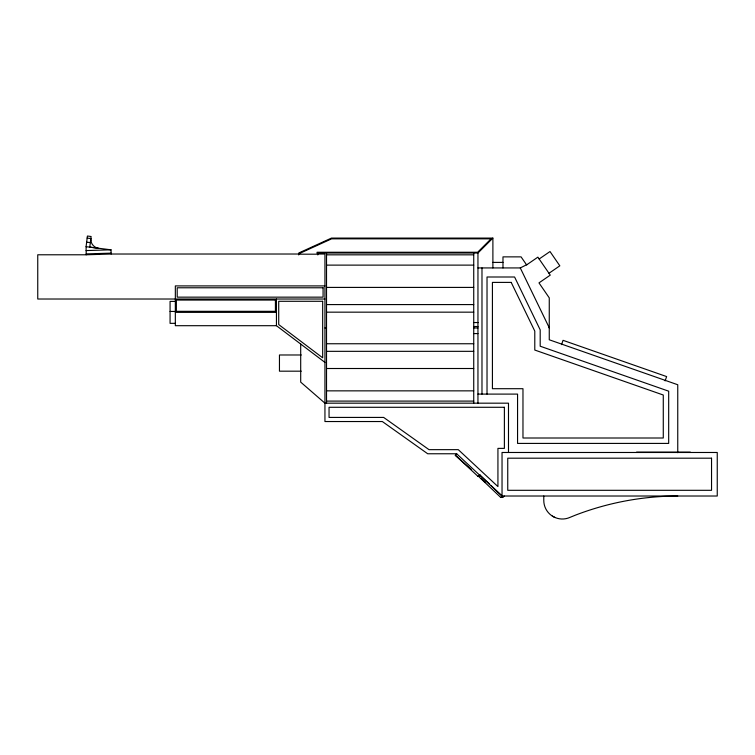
<?xml version="1.0" encoding="UTF-8"?>
<svg xmlns="http://www.w3.org/2000/svg" width="755" height="755" viewBox="0 0 755 755"><rect width="100%" height="100%" fill="white"/><g stroke="black" fill="none" stroke-linecap="round" stroke-linejoin="round"><path stroke-width="1.13" d="M98.565 248.253L89.779 247.149L91.11 236.494L87.41 236.032L86.079 246.687L86.212 254.784L111.136 254.02L299.103 254.02M90.496 241.685L90.836 238.693M561.55 344.639L563.051 340.326L666.627 376.575L665.117 380.879M479.095 476.386L477.99 476.386L455.303 455.265L456.662 453.764L502.037 496.016L717.25 496.016L717.25 452.481L502.037 452.481L502.037 496.016L500.735 497.441L478.547 476.386L479.906 474.886L489.268 483.823M477.99 476.386L479.906 474.886M504.255 496.016L502.962 497.441L500.735 497.441M317.817 254.935L317.817 253.01L477.953 253.01L492.892 238.089L492.892 267.931M539.155 258.993L550.008 251.538L559.823 265.817L548.979 273.282M477.953 267.931L520.28 267.931L527.273 264.439M86.079 250.575L111.013 249.811L111.136 254.02M86.183 253.907L111.108 253.142M677.754 496.016L666.137 496.28A287.23 287.23 0 0 0 575.489 515.127L570.11 517.317A18.573 18.573 0 0 1 543.779 500.442L543.779 496.016M492.892 238.089L331.445 238.089L298.725 253.01L298.725 254.935M317.893 254.02L324.943 254.02L324.943 421.535L382.341 421.535L427.698 453.764L456.662 453.764M86.212 254.784L37.75 254.784L37.75 299.018L324.943 299.018M326.519 254.831L473.734 254.831M492.892 262.4L502.981 262.4M326.519 265.118L473.734 265.118M324.943 285.909L175.339 285.909L175.339 325.698L276.443 325.698L324.943 362.381M326.519 287.41L473.734 287.41M175.339 301.396L170.073 301.396L170.073 323.357L175.339 323.329M326.519 304.586L473.734 304.586M170.073 311.447L175.339 311.447M326.519 312.164L473.734 312.164M175.339 312.362L276.443 312.362M473.734 322.536L478.387 322.536M473.734 326.509L477.953 326.509M324.943 327.963L326.519 327.963M473.734 327.963L477.953 327.963M473.734 333.578L477.953 333.578M326.519 343.752L473.734 343.752M326.519 351.33L473.734 351.33M301.283 354.982L279.454 354.982L279.454 371.177L301.283 371.177M326.519 368.506L473.734 368.506M326.519 390.854L473.734 390.854M477.953 394.101L517.562 394.101L517.562 443.411L668.685 443.411L668.685 391.184L540.193 346.215L540.193 329.869L514.589 277L487.022 277L487.022 394.101M326.519 401.094L473.734 401.094M636.55 452.132L690.353 452.132M87.155 238.089L90.855 238.552M86.655 242.157L90.345 242.619M86.079 246.687L111.013 249.811M552.33 516.08L555.067 517.524M481.161 478.642L485.522 482.407M455.303 455.265L471.167 469.346M490.967 485.456L502.037 496.016M520.28 267.931L549.262 327.783M548.564 326.509L549.262 327.963M677.754 452.679L677.754 384.748L549.262 339.778L549.262 297.857L538.976 282.889L550.253 275.131L537.881 257.144L526.603 264.901L521.073 256.87L502.981 256.87L502.981 267.931M508.492 452.481L508.492 403.179L324.943 403.179L300.698 382.124L300.698 344.044M481.983 267.931L481.983 394.101M477.953 253.01L477.953 403.179M473.734 252.746L473.734 403.179M326.519 252.746L326.519 403.179M276.443 299.018L276.443 325.698M97.452 248.036A8.852 8.852 0 0 1 90.817 239.826M491.071 238.835L477.641 252.255L317.062 252.255L317.062 254.19L299.48 254.19L299.48 253.491L331.615 238.835L491.071 238.835M511.201 282.398L492.42 282.398L492.42 388.702L522.97 388.702L522.97 438.004L663.277 438.004L663.277 395.016L534.785 350.046L534.785 331.105L511.201 282.398M323.074 287.778L177.198 287.778L177.198 297.149L323.074 297.149L323.074 287.778M275.415 300.056L176.368 300.056L176.368 311.324L275.415 311.324L275.415 300.056M322.668 301.292L278.718 301.292L278.718 324.565L322.668 357.813L322.668 301.292M504.387 407.285L329.048 407.285L329.048 417.421L383.653 417.421L429.01 449.659L458.276 449.659L497.932 486.579L497.932 448.376L504.387 448.376L504.387 407.285M711.54 458.191L507.747 458.191L507.747 490.306L711.54 490.306L711.54 458.191"/></g></svg>
